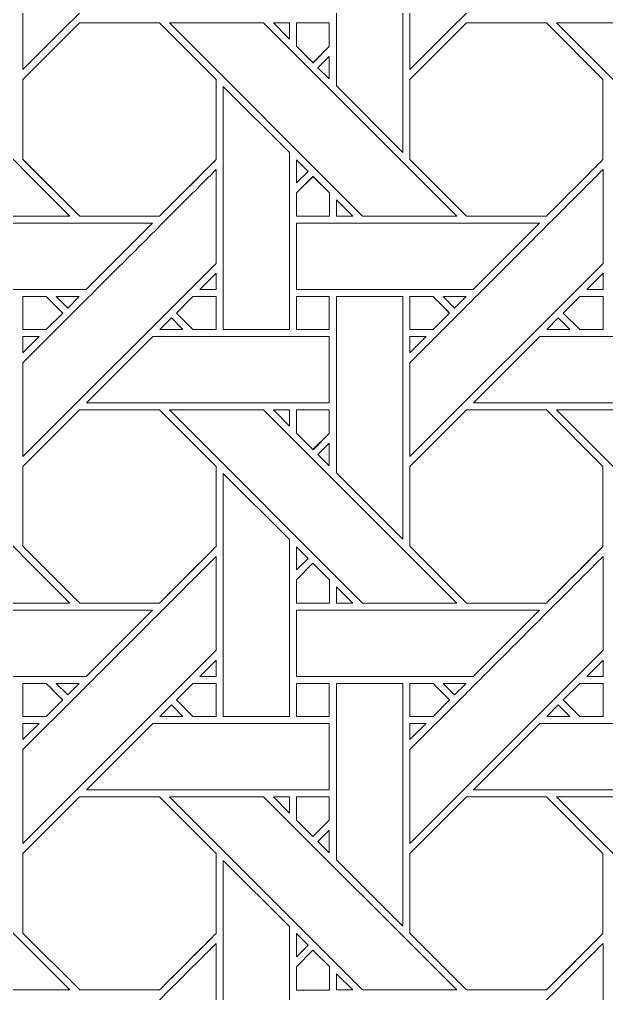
# Model space of a CAD drawing. Header units: inches. Extents: x 2.4 to 22.4, y -0.9 to 19.1.
# Drawn here: x 5.971 to 7.41, y 11.221 to 13.61 of the extents above; entities that cross this region are included whole.
import ezdxf

# ---------------------------------------------------------------- set-up
doc = ezdxf.new("R2010")
doc.units = ezdxf.units.IN
doc.header["$MEASUREMENT"] = 0
doc.layers.add('Design', color=7, linetype='Continuous', lineweight=0)

msp = doc.modelspace()

# ---------------------------------------------------------------- linework, layer by layer
at = {"layer": 'Design'}
for points, knots in [([(2.3829, 19.0948), (2.3829, 19.0948), (2.3829, -0.9052), (2.3829, -0.9052), (2.3829, -0.9052), (22.3829, -0.9052), (22.3829, -0.9052), (22.3829, -0.9052), (22.3829, 19.0948), (22.3829, 19.0948), (22.3829, 19.0948), (2.3829, 19.0948), (2.3829, 19.0948)], [0, 0, 0, 0, 1, 1, 1, 2, 2, 2, 3, 3, 3, 4, 4, 4, 4]), ([(3.3653, 18.1123), (3.3653, 18.1123), (3.3653, 0.0772), (3.3653, 0.0772), (3.3653, 0.0772), (21.4004, 0.0772), (21.4004, 0.0772), (21.4004, 0.0772), (21.4004, 18.1123), (21.4004, 18.1123), (21.4004, 18.1123), (3.3653, 18.1123), (3.3653, 18.1123)], [0, 0, 0, 0, 1, 1, 1, 2, 2, 2, 3, 3, 3, 4, 4, 4, 4]), ([(6.1154, 13.8528), (6.1567, 13.8939), (6.3965, 14.1338), (6.453, 14.1903), (6.453, 14.1903), (6.453, 13.9603), (6.453, 13.9603), (6.453, 13.9603), (5.9793, 13.4866), (5.9793, 13.4866), (5.9793, 13.4866), (5.9793, 13.7167), (5.9793, 13.7167), (5.9793, 13.7167), (6.1154, 13.8528), (6.1154, 13.8528)], [0, 0, 0, 0, 1, 1, 1, 2, 2, 2, 3, 3, 3, 4, 4, 4, 5, 5, 5, 5]), ([(7.0635, 13.8522), (7.1049, 13.8933), (7.3452, 14.1338), (7.4017, 14.1903), (7.4017, 14.1903), (7.4017, 13.9603), (7.4017, 13.9603), (7.4017, 13.9603), (6.928, 13.4866), (6.928, 13.4866), (6.928, 13.4866), (6.928, 13.7167), (6.928, 13.7167), (6.928, 13.7167), (7.0635, 13.8522), (7.0635, 13.8522)], [0, 0, 0, 0, 1, 1, 1, 2, 2, 2, 3, 3, 3, 4, 4, 4, 5, 5, 5, 5]), ([(6.9109, 13.8788), (6.9109, 13.8788), (6.9109, 13.2837), (6.9109, 13.2837), (6.9109, 13.2837), (6.748, 13.4466), (6.748, 13.4466), (6.748, 13.4466), (6.748, 13.8788), (6.748, 13.8788), (6.748, 13.8788), (6.9109, 13.8788), (6.9109, 13.8788)], [0, 0, 0, 0, 1, 1, 1, 2, 2, 2, 3, 3, 3, 4, 4, 4, 4]), ([(5.6207, 13.601), (5.6207, 13.601), (6.0943, 13.1273), (6.0943, 13.1273), (6.0943, 13.1273), (5.8633, 13.1273), (5.8633, 13.1273), (5.8633, 13.1273), (5.3897, 13.601), (5.3897, 13.601), (5.3897, 13.601), (5.6207, 13.601), (5.6207, 13.601)], [0, 0, 0, 0, 1, 1, 1, 2, 2, 2, 3, 3, 3, 4, 4, 4, 4]), ([(6.1179, 13.601), (6.1179, 13.601), (6.3142, 13.601), (6.3142, 13.601), (6.3142, 13.601), (6.4528, 13.4623), (6.4528, 13.4623), (6.4528, 13.4623), (6.4528, 13.2661), (6.4528, 13.2661), (6.435, 13.2482), (6.3231, 13.1364), (6.3141, 13.1274), (6.3141, 13.1274), (6.1184, 13.1274), (6.1184, 13.1274), (6.1184, 13.1274), (5.9792, 13.2667), (5.9792, 13.2667), (5.9792, 13.2667), (5.9792, 13.4623), (5.9792, 13.4623), (5.9792, 13.4623), (6.1179, 13.601), (6.1179, 13.601)], [0, 0, 0, 0, 1, 1, 1, 2, 2, 2, 3, 3, 3, 4, 4, 4, 5, 5, 5, 6, 6, 6, 7, 7, 7, 8, 8, 8, 8]), ([(5.9793, 13.4622), (5.9793, 13.4622), (6.1179, 13.601), (6.1179, 13.601), (6.1179, 13.601), (6.3142, 13.601), (6.3142, 13.601), (6.3142, 13.601), (6.453, 13.4622), (6.453, 13.4622), (6.453, 13.4622), (6.453, 13.266), (6.453, 13.266), (6.4353, 13.2482), (6.3233, 13.1364), (6.3143, 13.1273), (6.3143, 13.1273), (6.1186, 13.1273), (6.1186, 13.1273), (6.1186, 13.1273), (5.9793, 13.2666), (5.9793, 13.2666), (5.9793, 13.2666), (5.9793, 13.4622), (5.9793, 13.4622)], [0, 0, 0, 0, 1, 1, 1, 2, 2, 2, 3, 3, 3, 4, 4, 4, 5, 5, 5, 6, 6, 6, 7, 7, 7, 8, 8, 8, 8]), ([(6.5694, 13.601), (6.5694, 13.601), (7.043, 13.1273), (7.043, 13.1273), (7.043, 13.1273), (6.812, 13.1273), (6.812, 13.1273), (6.812, 13.1273), (6.3385, 13.601), (6.3385, 13.601), (6.3385, 13.601), (6.5694, 13.601), (6.5694, 13.601)], [0, 0, 0, 0, 1, 1, 1, 2, 2, 2, 3, 3, 3, 4, 4, 4, 4]), ([(6.633, 13.601), (6.633, 13.601), (6.633, 13.5611), (6.633, 13.5611), (6.633, 13.5611), (6.5935, 13.601), (6.5935, 13.601), (6.5935, 13.601), (6.633, 13.601), (6.633, 13.601)], [0, 0, 0, 0, 1, 1, 1, 2, 2, 2, 3, 3, 3, 3]), ([(6.7303, 13.601), (6.7303, 13.601), (6.7303, 13.5435), (6.7303, 13.5435), (6.7303, 13.5435), (6.6904, 13.5035), (6.6904, 13.5035), (6.6904, 13.5035), (6.65, 13.5438), (6.65, 13.5438), (6.65, 13.5438), (6.65, 13.601), (6.65, 13.601), (6.65, 13.601), (6.7303, 13.601), (6.7303, 13.601)], [0, 0, 0, 0, 1, 1, 1, 2, 2, 2, 3, 3, 3, 4, 4, 4, 5, 5, 5, 5]), ([(6.6905, 13.5034), (6.6905, 13.5034), (6.6502, 13.5438), (6.6502, 13.5438), (6.6502, 13.5438), (6.6502, 13.601), (6.6502, 13.601), (6.6502, 13.601), (6.7304, 13.601), (6.7304, 13.601), (6.7304, 13.601), (6.7304, 13.5434), (6.7304, 13.5434), (6.7304, 13.5434), (6.6905, 13.5034), (6.6905, 13.5034)], [0, 0, 0, 0, 1, 1, 1, 2, 2, 2, 3, 3, 3, 4, 4, 4, 5, 5, 5, 5]), ([(7.0667, 13.601), (7.0667, 13.601), (7.2629, 13.601), (7.2629, 13.601), (7.2629, 13.601), (7.4016, 13.4623), (7.4016, 13.4623), (7.4016, 13.4623), (7.4016, 13.2661), (7.4016, 13.2661), (7.3838, 13.2481), (7.2719, 13.1364), (7.2629, 13.1274), (7.2629, 13.1274), (7.0672, 13.1274), (7.0672, 13.1274), (7.0672, 13.1274), (6.928, 13.2666), (6.928, 13.2666), (6.928, 13.2666), (6.928, 13.4623), (6.928, 13.4623), (6.928, 13.4623), (7.0667, 13.601), (7.0667, 13.601)], [0, 0, 0, 0, 1, 1, 1, 2, 2, 2, 3, 3, 3, 4, 4, 4, 5, 5, 5, 6, 6, 6, 7, 7, 7, 8, 8, 8, 8]), ([(6.928, 13.4623), (6.928, 13.4623), (7.0667, 13.601), (7.0667, 13.601), (7.0667, 13.601), (7.2629, 13.601), (7.2629, 13.601), (7.2629, 13.601), (7.4016, 13.4623), (7.4016, 13.4623), (7.4016, 13.4623), (7.4016, 13.2661), (7.4016, 13.2661), (7.3838, 13.2481), (7.2719, 13.1363), (7.2629, 13.1274), (7.2629, 13.1274), (7.0672, 13.1274), (7.0672, 13.1274), (7.0672, 13.1274), (6.928, 13.2666), (6.928, 13.2666), (6.928, 13.2666), (6.928, 13.4623), (6.928, 13.4623)], [0, 0, 0, 0, 1, 1, 1, 2, 2, 2, 3, 3, 3, 4, 4, 4, 5, 5, 5, 6, 6, 6, 7, 7, 7, 8, 8, 8, 8]), ([(7.5181, 13.601), (7.5181, 13.601), (7.9918, 13.1273), (7.9918, 13.1273), (7.9918, 13.1273), (7.7607, 13.1273), (7.7607, 13.1273), (7.7607, 13.1273), (7.2872, 13.601), (7.2872, 13.601), (7.2872, 13.601), (7.5181, 13.601), (7.5181, 13.601)], [0, 0, 0, 0, 1, 1, 1, 2, 2, 2, 3, 3, 3, 4, 4, 4, 4]), ([(6.7304, 13.5191), (6.7304, 13.5191), (6.7304, 13.464), (6.7304, 13.464), (6.7304, 13.464), (6.7027, 13.4913), (6.7027, 13.4913), (6.7027, 13.4913), (6.7304, 13.5191), (6.7304, 13.5191)], [0, 0, 0, 0, 1, 1, 1, 2, 2, 2, 3, 3, 3, 3]), ([(6.6329, 12.8493), (6.6329, 12.8493), (6.4701, 12.8493), (6.4701, 12.8493), (6.4701, 12.8493), (6.4701, 13.4452), (6.4701, 13.4452), (6.4701, 13.4452), (6.6329, 13.283), (6.6329, 13.283), (6.6329, 13.283), (6.6329, 12.8493), (6.6329, 12.8493)], [0, 0, 0, 0, 1, 1, 1, 2, 2, 2, 3, 3, 3, 4, 4, 4, 4]), ([(6.6502, 13.2088), (6.6502, 13.2088), (6.6502, 13.2655), (6.6502, 13.2655), (6.6502, 13.2655), (6.6784, 13.2369), (6.6784, 13.2369), (6.6784, 13.2369), (6.6502, 13.2088), (6.6502, 13.2088)], [0, 0, 0, 0, 1, 1, 1, 2, 2, 2, 3, 3, 3, 3]), ([(6.1154, 12.904), (6.1567, 12.9451), (6.3965, 13.1851), (6.453, 13.2416), (6.453, 13.2416), (6.453, 13.0116), (6.453, 13.0116), (6.453, 13.0116), (5.9793, 12.5379), (5.9793, 12.5379), (5.9793, 12.5379), (5.9793, 12.768), (5.9793, 12.768), (5.9793, 12.768), (6.1154, 12.904), (6.1154, 12.904)], [0, 0, 0, 0, 1, 1, 1, 2, 2, 2, 3, 3, 3, 4, 4, 4, 5, 5, 5, 5]), ([(7.0635, 12.9035), (7.1049, 12.9446), (7.3452, 13.185), (7.4017, 13.2416), (7.4017, 13.2416), (7.4017, 13.0116), (7.4017, 13.0116), (7.4017, 13.0116), (6.928, 12.5379), (6.928, 12.5379), (6.928, 12.5379), (6.928, 12.768), (6.928, 12.768), (6.928, 12.768), (7.0635, 12.9035), (7.0635, 12.9035)], [0, 0, 0, 0, 1, 1, 1, 2, 2, 2, 3, 3, 3, 4, 4, 4, 5, 5, 5, 5]), ([(6.6501, 13.1272), (6.6501, 13.1272), (6.6501, 13.1845), (6.6501, 13.1845), (6.6501, 13.1845), (6.6904, 13.2248), (6.6904, 13.2248), (6.6904, 13.2248), (6.7307, 13.1845), (6.7307, 13.1845), (6.7307, 13.1845), (6.7307, 13.1272), (6.7307, 13.1272), (6.7307, 13.1272), (6.6501, 13.1272), (6.6501, 13.1272)], [0, 0, 0, 0, 1, 1, 1, 2, 2, 2, 3, 3, 3, 4, 4, 4, 5, 5, 5, 5]), ([(6.6905, 13.2247), (6.6905, 13.2247), (6.7308, 13.1844), (6.7308, 13.1844), (6.7308, 13.1844), (6.7308, 13.1271), (6.7308, 13.1271), (6.7308, 13.1271), (6.6502, 13.1271), (6.6502, 13.1271), (6.6502, 13.1271), (6.6502, 13.1844), (6.6502, 13.1844), (6.6502, 13.1844), (6.6905, 13.2247), (6.6905, 13.2247)], [0, 0, 0, 0, 1, 1, 1, 2, 2, 2, 3, 3, 3, 4, 4, 4, 5, 5, 5, 5]), ([(6.7481, 13.1273), (6.7481, 13.1273), (6.7481, 13.1671), (6.7481, 13.1671), (6.7481, 13.1671), (6.7878, 13.1273), (6.7878, 13.1273), (6.7878, 13.1273), (6.7481, 13.1273), (6.7481, 13.1273)], [0, 0, 0, 0, 1, 1, 1, 2, 2, 2, 3, 3, 3, 3]), ([(5.7015, 12.9474), (5.7015, 12.9474), (5.7015, 13.1101), (5.7015, 13.1101), (5.7015, 13.1101), (6.2972, 13.1101), (6.2972, 13.1101), (6.2972, 13.1101), (6.1344, 12.9474), (6.1344, 12.9474), (6.1344, 12.9474), (5.7015, 12.9474), (5.7015, 12.9474)], [0, 0, 0, 0, 1, 1, 1, 2, 2, 2, 3, 3, 3, 4, 4, 4, 4]), ([(6.6502, 12.9474), (6.6502, 12.9474), (6.6502, 13.1101), (6.6502, 13.1101), (6.6502, 13.1101), (7.2459, 13.1101), (7.2459, 13.1101), (7.2459, 13.1101), (7.0831, 12.9474), (7.0831, 12.9474), (7.0831, 12.9474), (6.6502, 12.9474), (6.6502, 12.9474)], [0, 0, 0, 0, 1, 1, 1, 2, 2, 2, 3, 3, 3, 4, 4, 4, 4]), ([(6.4132, 12.9474), (6.4132, 12.9474), (6.453, 12.9872), (6.453, 12.9872), (6.453, 12.9872), (6.453, 12.9474), (6.453, 12.9474), (6.453, 12.9474), (6.4132, 12.9474), (6.4132, 12.9474)], [0, 0, 0, 0, 1, 1, 1, 2, 2, 2, 3, 3, 3, 3]), ([(7.3619, 12.9474), (7.3619, 12.9474), (7.4017, 12.9872), (7.4017, 12.9872), (7.4017, 12.9872), (7.4017, 12.9474), (7.4017, 12.9474), (7.4017, 12.9474), (7.3619, 12.9474), (7.3619, 12.9474)], [0, 0, 0, 0, 1, 1, 1, 2, 2, 2, 3, 3, 3, 3]), ([(6.0363, 12.9301), (6.0414, 12.925), (6.0722, 12.8942), (6.0766, 12.8898), (6.0766, 12.8898), (6.0362, 12.8494), (6.0362, 12.8494), (6.0362, 12.8494), (5.9792, 12.8494), (5.9792, 12.8494), (5.9792, 12.8494), (5.9792, 12.9301), (5.9792, 12.9301), (5.9792, 12.9301), (6.0363, 12.9301), (6.0363, 12.9301)], [0, 0, 0, 0, 1, 1, 1, 2, 2, 2, 3, 3, 3, 4, 4, 4, 5, 5, 5, 5]), ([(6.0766, 12.8898), (6.0766, 12.8898), (6.0362, 12.8494), (6.0362, 12.8494), (6.0362, 12.8494), (5.9792, 12.8494), (5.9792, 12.8494), (5.9792, 12.8494), (5.9792, 12.9301), (5.9792, 12.9301), (5.9792, 12.9301), (6.0363, 12.9301), (6.0363, 12.9301), (6.0416, 12.9249), (6.0723, 12.8941), (6.0766, 12.8898)], [0, 0, 0, 0, 1, 1, 1, 2, 2, 2, 3, 3, 3, 4, 4, 4, 5, 5, 5, 5]), ([(6.0607, 12.9301), (6.0607, 12.9301), (6.1172, 12.9301), (6.1172, 12.9301), (6.1172, 12.9301), (6.0889, 12.9019), (6.0889, 12.9019), (6.0889, 12.9019), (6.0607, 12.9301), (6.0607, 12.9301)], [0, 0, 0, 0, 1, 1, 1, 2, 2, 2, 3, 3, 3, 3]), ([(6.3958, 12.8494), (6.3958, 12.8494), (6.3554, 12.8897), (6.3554, 12.8897), (6.3554, 12.8897), (6.3959, 12.9302), (6.3959, 12.9302), (6.3959, 12.9302), (6.4529, 12.9302), (6.4529, 12.9302), (6.4529, 12.9302), (6.4529, 12.8494), (6.4529, 12.8494), (6.4529, 12.8494), (6.3958, 12.8494), (6.3958, 12.8494)], [0, 0, 0, 0, 1, 1, 1, 2, 2, 2, 3, 3, 3, 4, 4, 4, 5, 5, 5, 5]), ([(6.3554, 12.8897), (6.3554, 12.8897), (6.3959, 12.9302), (6.3959, 12.9302), (6.3959, 12.9302), (6.4529, 12.9302), (6.4529, 12.9302), (6.4529, 12.9302), (6.4529, 12.8494), (6.4529, 12.8494), (6.4529, 12.8494), (6.3958, 12.8494), (6.3958, 12.8494), (6.3958, 12.8494), (6.3554, 12.8897), (6.3554, 12.8897)], [0, 0, 0, 0, 1, 1, 1, 2, 2, 2, 3, 3, 3, 4, 4, 4, 5, 5, 5, 5]), ([(6.6501, 12.9301), (6.6501, 12.9301), (6.7304, 12.9301), (6.7304, 12.9301), (6.7304, 12.9301), (6.7304, 12.8494), (6.7304, 12.8494), (6.7304, 12.8494), (6.6501, 12.8494), (6.6501, 12.8494), (6.6501, 12.8494), (6.6501, 12.9301), (6.6501, 12.9301)], [0, 0, 0, 0, 1, 1, 1, 2, 2, 2, 3, 3, 3, 4, 4, 4, 4]), ([(6.7304, 12.9301), (6.7304, 12.9301), (6.7304, 12.8494), (6.7304, 12.8494), (6.7304, 12.8494), (6.6501, 12.8494), (6.6501, 12.8494), (6.6501, 12.8494), (6.6501, 12.9301), (6.6501, 12.9301), (6.6501, 12.9301), (6.7304, 12.9301), (6.7304, 12.9301)], [0, 0, 0, 0, 1, 1, 1, 2, 2, 2, 3, 3, 3, 4, 4, 4, 4]), ([(6.9109, 12.9301), (6.9109, 12.9301), (6.9109, 12.335), (6.9109, 12.335), (6.9109, 12.335), (6.748, 12.4979), (6.748, 12.4979), (6.748, 12.4979), (6.748, 12.9301), (6.748, 12.9301), (6.748, 12.9301), (6.9109, 12.9301), (6.9109, 12.9301)], [0, 0, 0, 0, 1, 1, 1, 2, 2, 2, 3, 3, 3, 4, 4, 4, 4]), ([(6.985, 12.9301), (6.9902, 12.925), (7.021, 12.8942), (7.0254, 12.8898), (7.0254, 12.8898), (6.985, 12.8494), (6.985, 12.8494), (6.985, 12.8494), (6.928, 12.8494), (6.928, 12.8494), (6.928, 12.8494), (6.928, 12.9301), (6.928, 12.9301), (6.928, 12.9301), (6.985, 12.9301), (6.985, 12.9301)], [0, 0, 0, 0, 1, 1, 1, 2, 2, 2, 3, 3, 3, 4, 4, 4, 5, 5, 5, 5]), ([(7.0096, 12.9056), (7.0096, 12.9056), (7.0254, 12.8898), (7.0254, 12.8898), (7.0254, 12.8898), (6.985, 12.8494), (6.985, 12.8494), (6.985, 12.8494), (6.928, 12.8494), (6.928, 12.8494), (6.928, 12.8494), (6.928, 12.9301), (6.928, 12.9301), (6.928, 12.9301), (6.985, 12.9301), (6.985, 12.9301), (6.9904, 12.9248), (7.0003, 12.9149), (7.0096, 12.9056)], [0, 0, 0, 0, 1, 1, 1, 2, 2, 2, 3, 3, 3, 4, 4, 4, 5, 5, 5, 6, 6, 6, 6]), ([(7.0095, 12.9301), (7.0095, 12.9301), (7.0659, 12.9301), (7.0659, 12.9301), (7.0659, 12.9301), (7.0376, 12.9019), (7.0376, 12.9019), (7.0376, 12.9019), (7.0095, 12.9301), (7.0095, 12.9301)], [0, 0, 0, 0, 1, 1, 1, 2, 2, 2, 3, 3, 3, 3]), ([(7.3445, 12.8494), (7.3445, 12.8494), (7.3042, 12.8897), (7.3042, 12.8897), (7.3042, 12.8897), (7.3446, 12.9302), (7.3446, 12.9302), (7.3446, 12.9302), (7.4017, 12.9302), (7.4017, 12.9302), (7.4017, 12.9302), (7.4017, 12.8494), (7.4017, 12.8494), (7.4017, 12.8494), (7.3445, 12.8494), (7.3445, 12.8494)], [0, 0, 0, 0, 1, 1, 1, 2, 2, 2, 3, 3, 3, 4, 4, 4, 5, 5, 5, 5]), ([(7.3042, 12.8897), (7.3042, 12.8897), (7.3446, 12.9302), (7.3446, 12.9302), (7.3446, 12.9302), (7.4017, 12.9302), (7.4017, 12.9302), (7.4017, 12.9302), (7.4017, 12.8494), (7.4017, 12.8494), (7.4017, 12.8494), (7.3445, 12.8494), (7.3445, 12.8494), (7.3445, 12.8494), (7.3042, 12.8897), (7.3042, 12.8897)], [0, 0, 0, 0, 1, 1, 1, 2, 2, 2, 3, 3, 3, 4, 4, 4, 5, 5, 5, 5]), ([(6.3716, 12.8493), (6.3716, 12.8493), (6.3151, 12.8493), (6.3151, 12.8493), (6.3151, 12.8493), (6.3434, 12.8776), (6.3434, 12.8776), (6.3434, 12.8776), (6.3716, 12.8493), (6.3716, 12.8493)], [0, 0, 0, 0, 1, 1, 1, 2, 2, 2, 3, 3, 3, 3]), ([(7.3204, 12.8493), (7.3204, 12.8493), (7.2639, 12.8493), (7.2639, 12.8493), (7.2639, 12.8493), (7.2921, 12.8776), (7.2921, 12.8776), (7.2921, 12.8776), (7.3204, 12.8493), (7.3204, 12.8493)], [0, 0, 0, 0, 1, 1, 1, 2, 2, 2, 3, 3, 3, 3]), ([(6.0191, 12.8322), (6.0191, 12.8322), (5.9793, 12.7924), (5.9793, 12.7924), (5.9793, 12.7924), (5.9793, 12.8322), (5.9793, 12.8322), (5.9793, 12.8322), (6.0191, 12.8322), (6.0191, 12.8322)], [0, 0, 0, 0, 1, 1, 1, 2, 2, 2, 3, 3, 3, 3]), ([(6.298, 12.8322), (6.298, 12.8322), (6.7304, 12.8322), (6.7304, 12.8322), (6.7304, 12.8322), (6.7304, 12.6694), (6.7304, 12.6694), (6.7304, 12.6694), (6.1351, 12.6694), (6.1351, 12.6694), (6.1351, 12.6694), (6.298, 12.8322), (6.298, 12.8322)], [0, 0, 0, 0, 1, 1, 1, 2, 2, 2, 3, 3, 3, 4, 4, 4, 4]), ([(6.9679, 12.8322), (6.9679, 12.8322), (6.928, 12.7924), (6.928, 12.7924), (6.928, 12.7924), (6.928, 12.8322), (6.928, 12.8322), (6.928, 12.8322), (6.9679, 12.8322), (6.9679, 12.8322)], [0, 0, 0, 0, 1, 1, 1, 2, 2, 2, 3, 3, 3, 3]), ([(7.2467, 12.8322), (7.2467, 12.8322), (7.6792, 12.8322), (7.6792, 12.8322), (7.6792, 12.8322), (7.6792, 12.6694), (7.6792, 12.6694), (7.6792, 12.6694), (7.0839, 12.6694), (7.0839, 12.6694), (7.0839, 12.6694), (7.2467, 12.8322), (7.2467, 12.8322)], [0, 0, 0, 0, 1, 1, 1, 2, 2, 2, 3, 3, 3, 4, 4, 4, 4]), ([(5.6207, 12.6522), (5.6207, 12.6522), (6.0943, 12.1786), (6.0943, 12.1786), (6.0943, 12.1786), (5.8633, 12.1786), (5.8633, 12.1786), (5.8633, 12.1786), (5.3897, 12.6522), (5.3897, 12.6522), (5.3897, 12.6522), (5.6207, 12.6522), (5.6207, 12.6522)], [0, 0, 0, 0, 1, 1, 1, 2, 2, 2, 3, 3, 3, 4, 4, 4, 4]), ([(6.1179, 12.6523), (6.1179, 12.6523), (6.3142, 12.6523), (6.3142, 12.6523), (6.3142, 12.6523), (6.4529, 12.5135), (6.4529, 12.5135), (6.4529, 12.5135), (6.4529, 12.3173), (6.4529, 12.3173), (6.4351, 12.2994), (6.3232, 12.1877), (6.3143, 12.1787), (6.3143, 12.1787), (6.1185, 12.1787), (6.1185, 12.1787), (6.1185, 12.1787), (5.9792, 12.3179), (5.9792, 12.3179), (5.9792, 12.3179), (5.9792, 12.5136), (5.9792, 12.5136), (5.9792, 12.5136), (6.1179, 12.6523), (6.1179, 12.6523)], [0, 0, 0, 0, 1, 1, 1, 2, 2, 2, 3, 3, 3, 4, 4, 4, 5, 5, 5, 6, 6, 6, 7, 7, 7, 8, 8, 8, 8]), ([(5.9793, 12.5135), (5.9793, 12.5135), (6.1179, 12.6523), (6.1179, 12.6523), (6.1179, 12.6523), (6.3142, 12.6523), (6.3142, 12.6523), (6.3142, 12.6523), (6.4529, 12.5135), (6.4529, 12.5135), (6.4529, 12.5135), (6.4529, 12.3173), (6.4529, 12.3173), (6.435, 12.2993), (6.3232, 12.1876), (6.3143, 12.1787), (6.3143, 12.1787), (6.1185, 12.1787), (6.1185, 12.1787), (6.1185, 12.1787), (5.9793, 12.3178), (5.9793, 12.3178), (5.9793, 12.3178), (5.9793, 12.5135), (5.9793, 12.5135)], [0, 0, 0, 0, 1, 1, 1, 2, 2, 2, 3, 3, 3, 4, 4, 4, 5, 5, 5, 6, 6, 6, 7, 7, 7, 8, 8, 8, 8]), ([(6.5694, 12.6522), (6.5694, 12.6522), (7.043, 12.1786), (7.043, 12.1786), (7.043, 12.1786), (6.812, 12.1786), (6.812, 12.1786), (6.812, 12.1786), (6.3385, 12.6522), (6.3385, 12.6522), (6.3385, 12.6522), (6.5694, 12.6522), (6.5694, 12.6522)], [0, 0, 0, 0, 1, 1, 1, 2, 2, 2, 3, 3, 3, 4, 4, 4, 4]), ([(6.633, 12.6522), (6.633, 12.6522), (6.633, 12.6124), (6.633, 12.6124), (6.633, 12.6124), (6.5935, 12.6522), (6.5935, 12.6522), (6.5935, 12.6522), (6.633, 12.6522), (6.633, 12.6522)], [0, 0, 0, 0, 1, 1, 1, 2, 2, 2, 3, 3, 3, 3]), ([(6.7304, 12.6523), (6.7304, 12.6523), (6.7304, 12.5947), (6.7304, 12.5947), (6.7304, 12.5947), (6.6904, 12.5548), (6.6904, 12.5548), (6.6904, 12.5548), (6.6501, 12.5951), (6.6501, 12.5951), (6.6501, 12.5951), (6.6501, 12.6523), (6.6501, 12.6523), (6.6501, 12.6523), (6.7304, 12.6523), (6.7304, 12.6523)], [0, 0, 0, 0, 1, 1, 1, 2, 2, 2, 3, 3, 3, 4, 4, 4, 5, 5, 5, 5]), ([(6.6905, 12.5547), (6.6905, 12.5547), (6.6501, 12.5951), (6.6501, 12.5951), (6.6501, 12.5951), (6.6501, 12.6523), (6.6501, 12.6523), (6.6501, 12.6523), (6.7304, 12.6523), (6.7304, 12.6523), (6.7304, 12.6523), (6.7304, 12.5947), (6.7304, 12.5947), (6.7304, 12.5947), (6.6905, 12.5547), (6.6905, 12.5547)], [0, 0, 0, 0, 1, 1, 1, 2, 2, 2, 3, 3, 3, 4, 4, 4, 5, 5, 5, 5]), ([(7.0667, 12.6523), (7.0667, 12.6523), (7.2629, 12.6523), (7.2629, 12.6523), (7.2629, 12.6523), (7.4016, 12.5135), (7.4016, 12.5135), (7.4016, 12.5135), (7.4016, 12.3173), (7.4016, 12.3173), (7.3838, 12.2994), (7.2719, 12.1876), (7.2629, 12.1786), (7.2629, 12.1786), (7.0672, 12.1786), (7.0672, 12.1786), (7.0672, 12.1786), (6.928, 12.3179), (6.928, 12.3179), (6.928, 12.3179), (6.928, 12.5135), (6.928, 12.5135), (6.928, 12.5135), (7.0667, 12.6523), (7.0667, 12.6523)], [0, 0, 0, 0, 1, 1, 1, 2, 2, 2, 3, 3, 3, 4, 4, 4, 5, 5, 5, 6, 6, 6, 7, 7, 7, 8, 8, 8, 8]), ([(6.928, 12.5135), (6.928, 12.5135), (7.0667, 12.6523), (7.0667, 12.6523), (7.0667, 12.6523), (7.2629, 12.6523), (7.2629, 12.6523), (7.2629, 12.6523), (7.4016, 12.5135), (7.4016, 12.5135), (7.4016, 12.5135), (7.4016, 12.3173), (7.4016, 12.3173), (7.3835, 12.2991), (7.2717, 12.1874), (7.2629, 12.1786), (7.2629, 12.1786), (7.0672, 12.1786), (7.0672, 12.1786), (7.0672, 12.1786), (6.928, 12.3179), (6.928, 12.3179), (6.928, 12.3179), (6.928, 12.5135), (6.928, 12.5135)], [0, 0, 0, 0, 1, 1, 1, 2, 2, 2, 3, 3, 3, 4, 4, 4, 5, 5, 5, 6, 6, 6, 7, 7, 7, 8, 8, 8, 8]), ([(7.5181, 12.6522), (7.5181, 12.6522), (7.9918, 12.1786), (7.9918, 12.1786), (7.9918, 12.1786), (7.7607, 12.1786), (7.7607, 12.1786), (7.7607, 12.1786), (7.2872, 12.6522), (7.2872, 12.6522), (7.2872, 12.6522), (7.5181, 12.6522), (7.5181, 12.6522)], [0, 0, 0, 0, 1, 1, 1, 2, 2, 2, 3, 3, 3, 4, 4, 4, 4]), ([(6.7304, 12.5704), (6.7304, 12.5704), (6.7304, 12.5152), (6.7304, 12.5152), (6.7304, 12.5152), (6.7027, 12.5426), (6.7027, 12.5426), (6.7027, 12.5426), (6.7304, 12.5704), (6.7304, 12.5704)], [0, 0, 0, 0, 1, 1, 1, 2, 2, 2, 3, 3, 3, 3]), ([(6.6329, 11.9006), (6.6329, 11.9006), (6.4701, 11.9006), (6.4701, 11.9006), (6.4701, 11.9006), (6.4701, 12.4964), (6.4701, 12.4964), (6.4701, 12.4964), (6.6329, 12.3343), (6.6329, 12.3343), (6.6329, 12.3343), (6.6329, 11.9006), (6.6329, 11.9006)], [0, 0, 0, 0, 1, 1, 1, 2, 2, 2, 3, 3, 3, 4, 4, 4, 4]), ([(6.6502, 12.26), (6.6502, 12.26), (6.6502, 12.3168), (6.6502, 12.3168), (6.6502, 12.3168), (6.6784, 12.2882), (6.6784, 12.2882), (6.6784, 12.2882), (6.6502, 12.26), (6.6502, 12.26)], [0, 0, 0, 0, 1, 1, 1, 2, 2, 2, 3, 3, 3, 3]), ([(6.1161, 11.9561), (6.1654, 12.0051), (6.3976, 12.2374), (6.453, 12.2929), (6.453, 12.2929), (6.453, 12.0628), (6.453, 12.0628), (6.453, 12.0628), (5.9793, 11.5892), (5.9793, 11.5892), (5.9793, 11.5892), (5.9793, 11.8193), (5.9793, 11.8193), (5.9793, 11.8193), (6.1161, 11.9561), (6.1161, 11.9561)], [0, 0, 0, 0, 1, 1, 1, 2, 2, 2, 3, 3, 3, 4, 4, 4, 5, 5, 5, 5]), ([(7.0643, 11.9555), (7.1136, 12.0046), (7.3462, 12.2374), (7.4017, 12.2929), (7.4017, 12.2929), (7.4017, 12.0628), (7.4017, 12.0628), (7.4017, 12.0628), (6.928, 11.5892), (6.928, 11.5892), (6.928, 11.5892), (6.928, 11.8193), (6.928, 11.8193), (6.928, 11.8193), (7.0643, 11.9555), (7.0643, 11.9555)], [0, 0, 0, 0, 1, 1, 1, 2, 2, 2, 3, 3, 3, 4, 4, 4, 5, 5, 5, 5]), ([(6.6501, 12.1784), (6.6501, 12.1784), (6.6501, 12.2357), (6.6501, 12.2357), (6.6501, 12.2357), (6.6904, 12.276), (6.6904, 12.276), (6.6904, 12.276), (6.7307, 12.2357), (6.7307, 12.2357), (6.7307, 12.2357), (6.7307, 12.1784), (6.7307, 12.1784), (6.7307, 12.1784), (6.6501, 12.1784), (6.6501, 12.1784)], [0, 0, 0, 0, 1, 1, 1, 2, 2, 2, 3, 3, 3, 4, 4, 4, 5, 5, 5, 5]), ([(6.6904, 12.276), (6.6904, 12.276), (6.7308, 12.2357), (6.7308, 12.2357), (6.7308, 12.2357), (6.7308, 12.1784), (6.7308, 12.1784), (6.7308, 12.1784), (6.6502, 12.1784), (6.6502, 12.1784), (6.6502, 12.1784), (6.6502, 12.2356), (6.6502, 12.2356), (6.6502, 12.2356), (6.6904, 12.276), (6.6904, 12.276)], [0, 0, 0, 0, 1, 1, 1, 2, 2, 2, 3, 3, 3, 4, 4, 4, 5, 5, 5, 5]), ([(6.7481, 12.1786), (6.7481, 12.1786), (6.7481, 12.2184), (6.7481, 12.2184), (6.7481, 12.2184), (6.7878, 12.1786), (6.7878, 12.1786), (6.7878, 12.1786), (6.7481, 12.1786), (6.7481, 12.1786)], [0, 0, 0, 0, 1, 1, 1, 2, 2, 2, 3, 3, 3, 3]), ([(5.7015, 11.9986), (5.7015, 11.9986), (5.7015, 12.1613), (5.7015, 12.1613), (5.7015, 12.1613), (6.2972, 12.1613), (6.2972, 12.1613), (6.2972, 12.1613), (6.1344, 11.9986), (6.1344, 11.9986), (6.1344, 11.9986), (5.7015, 11.9986), (5.7015, 11.9986)], [0, 0, 0, 0, 1, 1, 1, 2, 2, 2, 3, 3, 3, 4, 4, 4, 4]), ([(6.6502, 11.9986), (6.6502, 11.9986), (6.6502, 12.1613), (6.6502, 12.1613), (6.6502, 12.1613), (7.2459, 12.1613), (7.2459, 12.1613), (7.2459, 12.1613), (7.0832, 11.9986), (7.0832, 11.9986), (7.0832, 11.9986), (6.6502, 11.9986), (6.6502, 11.9986)], [0, 0, 0, 0, 1, 1, 1, 2, 2, 2, 3, 3, 3, 4, 4, 4, 4]), ([(6.4132, 11.9987), (6.4132, 11.9987), (6.453, 12.0384), (6.453, 12.0384), (6.453, 12.0384), (6.453, 11.9987), (6.453, 11.9987), (6.453, 11.9987), (6.4132, 11.9987), (6.4132, 11.9987)], [0, 0, 0, 0, 1, 1, 1, 2, 2, 2, 3, 3, 3, 3]), ([(7.3619, 11.9987), (7.3619, 11.9987), (7.4017, 12.0384), (7.4017, 12.0384), (7.4017, 12.0384), (7.4017, 11.9987), (7.4017, 11.9987), (7.4017, 11.9987), (7.3619, 11.9987), (7.3619, 11.9987)], [0, 0, 0, 0, 1, 1, 1, 2, 2, 2, 3, 3, 3, 3]), ([(6.0363, 11.9814), (6.0414, 11.9763), (6.0722, 11.9455), (6.0766, 11.9411), (6.0766, 11.9411), (6.0362, 11.9006), (6.0362, 11.9006), (6.0362, 11.9006), (5.9792, 11.9006), (5.9792, 11.9006), (5.9792, 11.9006), (5.9792, 11.9814), (5.9792, 11.9814), (5.9792, 11.9814), (6.0363, 11.9814), (6.0363, 11.9814)], [0, 0, 0, 0, 1, 1, 1, 2, 2, 2, 3, 3, 3, 4, 4, 4, 5, 5, 5, 5]), ([(6.0613, 11.9564), (6.0671, 11.9506), (6.0726, 11.9451), (6.0766, 11.9411), (6.0766, 11.9411), (6.0362, 11.9006), (6.0362, 11.9006), (6.0362, 11.9006), (5.9792, 11.9006), (5.9792, 11.9006), (5.9792, 11.9006), (5.9792, 11.9814), (5.9792, 11.9814), (5.9792, 11.9814), (6.0363, 11.9814), (6.0363, 11.9814), (6.0418, 11.976), (6.0519, 11.9659), (6.0613, 11.9564)], [0, 0, 0, 0, 1, 1, 1, 2, 2, 2, 3, 3, 3, 4, 4, 4, 5, 5, 5, 6, 6, 6, 6]), ([(6.0607, 11.9814), (6.0607, 11.9814), (6.1172, 11.9814), (6.1172, 11.9814), (6.1172, 11.9814), (6.0889, 11.9532), (6.0889, 11.9532), (6.0889, 11.9532), (6.0607, 11.9814), (6.0607, 11.9814)], [0, 0, 0, 0, 1, 1, 1, 2, 2, 2, 3, 3, 3, 3]), ([(6.3958, 11.9006), (6.3958, 11.9006), (6.3554, 11.941), (6.3554, 11.941), (6.3554, 11.941), (6.3959, 11.9814), (6.3959, 11.9814), (6.3959, 11.9814), (6.4529, 11.9814), (6.4529, 11.9814), (6.4529, 11.9814), (6.4529, 11.9006), (6.4529, 11.9006), (6.4529, 11.9006), (6.3958, 11.9006), (6.3958, 11.9006)], [0, 0, 0, 0, 1, 1, 1, 2, 2, 2, 3, 3, 3, 4, 4, 4, 5, 5, 5, 5]), ([(6.3554, 11.941), (6.3554, 11.941), (6.3959, 11.9814), (6.3959, 11.9814), (6.3959, 11.9814), (6.4529, 11.9814), (6.4529, 11.9814), (6.4529, 11.9814), (6.4529, 11.9006), (6.4529, 11.9006), (6.4529, 11.9006), (6.3958, 11.9006), (6.3958, 11.9006), (6.3958, 11.9006), (6.3554, 11.941), (6.3554, 11.941)], [0, 0, 0, 0, 1, 1, 1, 2, 2, 2, 3, 3, 3, 4, 4, 4, 5, 5, 5, 5]), ([(6.6501, 11.9814), (6.6501, 11.9814), (6.7304, 11.9814), (6.7304, 11.9814), (6.7304, 11.9814), (6.7304, 11.9006), (6.7304, 11.9006), (6.7304, 11.9006), (6.6501, 11.9006), (6.6501, 11.9006), (6.6501, 11.9006), (6.6501, 11.9814), (6.6501, 11.9814)], [0, 0, 0, 0, 1, 1, 1, 2, 2, 2, 3, 3, 3, 4, 4, 4, 4]), ([(6.7304, 11.9814), (6.7304, 11.9814), (6.7304, 11.9006), (6.7304, 11.9006), (6.7304, 11.9006), (6.6501, 11.9006), (6.6501, 11.9006), (6.6501, 11.9006), (6.6501, 11.9814), (6.6501, 11.9814), (6.6501, 11.9814), (6.7304, 11.9814), (6.7304, 11.9814)], [0, 0, 0, 0, 1, 1, 1, 2, 2, 2, 3, 3, 3, 4, 4, 4, 4]), ([(6.9109, 11.9814), (6.9109, 11.9814), (6.9109, 11.3863), (6.9109, 11.3863), (6.9109, 11.3863), (6.748, 11.5492), (6.748, 11.5492), (6.748, 11.5492), (6.748, 11.9814), (6.748, 11.9814), (6.748, 11.9814), (6.9109, 11.9814), (6.9109, 11.9814)], [0, 0, 0, 0, 1, 1, 1, 2, 2, 2, 3, 3, 3, 4, 4, 4, 4]), ([(6.985, 11.9814), (6.9902, 11.9763), (7.021, 11.9455), (7.0254, 11.9411), (7.0254, 11.9411), (6.985, 11.9006), (6.985, 11.9006), (6.985, 11.9006), (6.928, 11.9006), (6.928, 11.9006), (6.928, 11.9006), (6.928, 11.9814), (6.928, 11.9814), (6.928, 11.9814), (6.985, 11.9814), (6.985, 11.9814)], [0, 0, 0, 0, 1, 1, 1, 2, 2, 2, 3, 3, 3, 4, 4, 4, 5, 5, 5, 5]), ([(7.0096, 11.9569), (7.0155, 11.9509), (7.0212, 11.9452), (7.0254, 11.9411), (7.0254, 11.9411), (6.985, 11.9006), (6.985, 11.9006), (6.985, 11.9006), (6.928, 11.9006), (6.928, 11.9006), (6.928, 11.9006), (6.928, 11.9814), (6.928, 11.9814), (6.928, 11.9814), (6.985, 11.9814), (6.985, 11.9814), (6.9904, 11.9761), (7.0003, 11.9662), (7.0096, 11.9569)], [0, 0, 0, 0, 1, 1, 1, 2, 2, 2, 3, 3, 3, 4, 4, 4, 5, 5, 5, 6, 6, 6, 6]), ([(7.0095, 11.9814), (7.0095, 11.9814), (7.0659, 11.9814), (7.0659, 11.9814), (7.0659, 11.9814), (7.0376, 11.9532), (7.0376, 11.9532), (7.0376, 11.9532), (7.0095, 11.9814), (7.0095, 11.9814)], [0, 0, 0, 0, 1, 1, 1, 2, 2, 2, 3, 3, 3, 3]), ([(7.3445, 11.9006), (7.3445, 11.9006), (7.3042, 11.941), (7.3042, 11.941), (7.3042, 11.941), (7.3446, 11.9814), (7.3446, 11.9814), (7.3446, 11.9814), (7.4017, 11.9814), (7.4017, 11.9814), (7.4017, 11.9814), (7.4017, 11.9006), (7.4017, 11.9006), (7.4017, 11.9006), (7.3445, 11.9006), (7.3445, 11.9006)], [0, 0, 0, 0, 1, 1, 1, 2, 2, 2, 3, 3, 3, 4, 4, 4, 5, 5, 5, 5]), ([(7.3042, 11.941), (7.3042, 11.941), (7.3446, 11.9814), (7.3446, 11.9814), (7.3446, 11.9814), (7.4017, 11.9814), (7.4017, 11.9814), (7.4017, 11.9814), (7.4017, 11.9006), (7.4017, 11.9006), (7.4017, 11.9006), (7.3445, 11.9006), (7.3445, 11.9006), (7.3445, 11.9006), (7.3042, 11.941), (7.3042, 11.941)], [0, 0, 0, 0, 1, 1, 1, 2, 2, 2, 3, 3, 3, 4, 4, 4, 5, 5, 5, 5]), ([(6.3716, 11.9006), (6.3716, 11.9006), (6.3151, 11.9006), (6.3151, 11.9006), (6.3151, 11.9006), (6.3434, 11.9289), (6.3434, 11.9289), (6.3434, 11.9289), (6.3716, 11.9006), (6.3716, 11.9006)], [0, 0, 0, 0, 1, 1, 1, 2, 2, 2, 3, 3, 3, 3]), ([(7.3204, 11.9006), (7.3204, 11.9006), (7.2639, 11.9006), (7.2639, 11.9006), (7.2639, 11.9006), (7.2921, 11.9289), (7.2921, 11.9289), (7.2921, 11.9289), (7.3204, 11.9006), (7.3204, 11.9006)], [0, 0, 0, 0, 1, 1, 1, 2, 2, 2, 3, 3, 3, 3]), ([(6.0191, 11.8835), (6.0191, 11.8835), (5.9793, 11.8436), (5.9793, 11.8436), (5.9793, 11.8436), (5.9793, 11.8835), (5.9793, 11.8835), (5.9793, 11.8835), (6.0191, 11.8835), (6.0191, 11.8835)], [0, 0, 0, 0, 1, 1, 1, 2, 2, 2, 3, 3, 3, 3]), ([(6.298, 11.8835), (6.298, 11.8835), (6.7304, 11.8835), (6.7304, 11.8835), (6.7304, 11.8835), (6.7304, 11.7206), (6.7304, 11.7206), (6.7304, 11.7206), (6.1351, 11.7206), (6.1351, 11.7206), (6.1351, 11.7206), (6.298, 11.8835), (6.298, 11.8835)], [0, 0, 0, 0, 1, 1, 1, 2, 2, 2, 3, 3, 3, 4, 4, 4, 4]), ([(6.9679, 11.8835), (6.9679, 11.8835), (6.928, 11.8436), (6.928, 11.8436), (6.928, 11.8436), (6.928, 11.8835), (6.928, 11.8835), (6.928, 11.8835), (6.9679, 11.8835), (6.9679, 11.8835)], [0, 0, 0, 0, 1, 1, 1, 2, 2, 2, 3, 3, 3, 3]), ([(7.2467, 11.8835), (7.2467, 11.8835), (7.6792, 11.8835), (7.6792, 11.8835), (7.6792, 11.8835), (7.6792, 11.7206), (7.6792, 11.7206), (7.6792, 11.7206), (7.0839, 11.7206), (7.0839, 11.7206), (7.0839, 11.7206), (7.2467, 11.8835), (7.2467, 11.8835)], [0, 0, 0, 0, 1, 1, 1, 2, 2, 2, 3, 3, 3, 4, 4, 4, 4]), ([(5.6207, 11.7035), (5.6207, 11.7035), (6.0943, 11.2299), (6.0943, 11.2299), (6.0943, 11.2299), (5.8633, 11.2299), (5.8633, 11.2299), (5.8633, 11.2299), (5.3897, 11.7035), (5.3897, 11.7035), (5.3897, 11.7035), (5.6207, 11.7035), (5.6207, 11.7035)], [0, 0, 0, 0, 1, 1, 1, 2, 2, 2, 3, 3, 3, 4, 4, 4, 4]), ([(6.1179, 11.7035), (6.1179, 11.7035), (6.3142, 11.7035), (6.3142, 11.7035), (6.3142, 11.7035), (6.4529, 11.5648), (6.4529, 11.5648), (6.4529, 11.5648), (6.4529, 11.3686), (6.4529, 11.3686), (6.4351, 11.3507), (6.3232, 11.2389), (6.3142, 11.2299), (6.3142, 11.2299), (6.1185, 11.2299), (6.1185, 11.2299), (6.1185, 11.2299), (5.9792, 11.3691), (5.9792, 11.3691), (5.9792, 11.3691), (5.9792, 11.5648), (5.9792, 11.5648), (5.9792, 11.5648), (6.1179, 11.7035), (6.1179, 11.7035)], [0, 0, 0, 0, 1, 1, 1, 2, 2, 2, 3, 3, 3, 4, 4, 4, 5, 5, 5, 6, 6, 6, 7, 7, 7, 8, 8, 8, 8]), ([(5.9792, 11.5648), (5.9792, 11.5648), (6.1179, 11.7035), (6.1179, 11.7035), (6.1179, 11.7035), (6.3142, 11.7035), (6.3142, 11.7035), (6.3142, 11.7035), (6.4529, 11.5648), (6.4529, 11.5648), (6.4529, 11.5648), (6.4529, 11.3686), (6.4529, 11.3686), (6.435, 11.3506), (6.3231, 11.2388), (6.3142, 11.2299), (6.3142, 11.2299), (6.1185, 11.2299), (6.1185, 11.2299), (6.1185, 11.2299), (5.9792, 11.3691), (5.9792, 11.3691), (5.9792, 11.3691), (5.9792, 11.5648), (5.9792, 11.5648)], [0, 0, 0, 0, 1, 1, 1, 2, 2, 2, 3, 3, 3, 4, 4, 4, 5, 5, 5, 6, 6, 6, 7, 7, 7, 8, 8, 8, 8]), ([(6.5694, 11.7035), (6.5694, 11.7035), (7.043, 11.2299), (7.043, 11.2299), (7.043, 11.2299), (6.812, 11.2299), (6.812, 11.2299), (6.812, 11.2299), (6.3385, 11.7035), (6.3385, 11.7035), (6.3385, 11.7035), (6.5694, 11.7035), (6.5694, 11.7035)], [0, 0, 0, 0, 1, 1, 1, 2, 2, 2, 3, 3, 3, 4, 4, 4, 4]), ([(6.633, 11.7035), (6.633, 11.7035), (6.633, 11.6637), (6.633, 11.6637), (6.633, 11.6637), (6.5935, 11.7035), (6.5935, 11.7035), (6.5935, 11.7035), (6.633, 11.7035), (6.633, 11.7035)], [0, 0, 0, 0, 1, 1, 1, 2, 2, 2, 3, 3, 3, 3]), ([(6.7304, 11.7035), (6.7304, 11.7035), (6.7304, 11.6459), (6.7304, 11.6459), (6.7304, 11.6459), (6.6904, 11.606), (6.6904, 11.606), (6.6904, 11.606), (6.6501, 11.6463), (6.6501, 11.6463), (6.6501, 11.6463), (6.6501, 11.7035), (6.6501, 11.7035), (6.6501, 11.7035), (6.7304, 11.7035), (6.7304, 11.7035)], [0, 0, 0, 0, 1, 1, 1, 2, 2, 2, 3, 3, 3, 4, 4, 4, 5, 5, 5, 5]), ([(6.6904, 11.606), (6.6904, 11.606), (6.6501, 11.6463), (6.6501, 11.6463), (6.6501, 11.6463), (6.6501, 11.7035), (6.6501, 11.7035), (6.6501, 11.7035), (6.7304, 11.7035), (6.7304, 11.7035), (6.7304, 11.7035), (6.7304, 11.6459), (6.7304, 11.6459), (6.7304, 11.6459), (6.6904, 11.606), (6.6904, 11.606)], [0, 0, 0, 0, 1, 1, 1, 2, 2, 2, 3, 3, 3, 4, 4, 4, 5, 5, 5, 5]), ([(7.0667, 11.7035), (7.0667, 11.7035), (7.2629, 11.7035), (7.2629, 11.7035), (7.2629, 11.7035), (7.4016, 11.5648), (7.4016, 11.5648), (7.4016, 11.5648), (7.4016, 11.3686), (7.4016, 11.3686), (7.3838, 11.3507), (7.2719, 11.2389), (7.2629, 11.2299), (7.2629, 11.2299), (7.0672, 11.2299), (7.0672, 11.2299), (7.0672, 11.2299), (6.928, 11.3691), (6.928, 11.3691), (6.928, 11.3691), (6.928, 11.5648), (6.928, 11.5648), (6.928, 11.5648), (7.0667, 11.7035), (7.0667, 11.7035)], [0, 0, 0, 0, 1, 1, 1, 2, 2, 2, 3, 3, 3, 4, 4, 4, 5, 5, 5, 6, 6, 6, 7, 7, 7, 8, 8, 8, 8]), ([(6.928, 11.5648), (6.928, 11.5648), (7.0667, 11.7035), (7.0667, 11.7035), (7.0667, 11.7035), (7.2629, 11.7035), (7.2629, 11.7035), (7.2629, 11.7035), (7.4016, 11.5648), (7.4016, 11.5648), (7.4016, 11.5648), (7.4016, 11.3686), (7.4016, 11.3686), (7.384, 11.3509), (7.2721, 11.2391), (7.2629, 11.2299), (7.2629, 11.2299), (7.0672, 11.2299), (7.0672, 11.2299), (7.0672, 11.2299), (6.928, 11.3691), (6.928, 11.3691), (6.928, 11.3691), (6.928, 11.5648), (6.928, 11.5648)], [0, 0, 0, 0, 1, 1, 1, 2, 2, 2, 3, 3, 3, 4, 4, 4, 5, 5, 5, 6, 6, 6, 7, 7, 7, 8, 8, 8, 8]), ([(7.5181, 11.7035), (7.5181, 11.7035), (7.9918, 11.2299), (7.9918, 11.2299), (7.9918, 11.2299), (7.7607, 11.2299), (7.7607, 11.2299), (7.7607, 11.2299), (7.2872, 11.7035), (7.2872, 11.7035), (7.2872, 11.7035), (7.5181, 11.7035), (7.5181, 11.7035)], [0, 0, 0, 0, 1, 1, 1, 2, 2, 2, 3, 3, 3, 4, 4, 4, 4]), ([(6.7304, 11.6217), (6.7304, 11.6217), (6.7304, 11.5665), (6.7304, 11.5665), (6.7304, 11.5665), (6.7027, 11.5939), (6.7027, 11.5939), (6.7027, 11.5939), (6.7304, 11.6217), (6.7304, 11.6217)], [0, 0, 0, 0, 1, 1, 1, 2, 2, 2, 3, 3, 3, 3]), ([(6.6329, 10.9519), (6.6329, 10.9519), (6.4701, 10.9519), (6.4701, 10.9519), (6.4701, 10.9519), (6.4701, 11.5477), (6.4701, 11.5477), (6.4701, 11.5477), (6.6329, 11.3855), (6.6329, 11.3855), (6.6329, 11.3855), (6.6329, 10.9519), (6.6329, 10.9519)], [0, 0, 0, 0, 1, 1, 1, 2, 2, 2, 3, 3, 3, 4, 4, 4, 4]), ([(6.6502, 11.3113), (6.6502, 11.3113), (6.6502, 11.3681), (6.6502, 11.3681), (6.6502, 11.3681), (6.6784, 11.3395), (6.6784, 11.3395), (6.6784, 11.3395), (6.6502, 11.3113), (6.6502, 11.3113)], [0, 0, 0, 0, 1, 1, 1, 2, 2, 2, 3, 3, 3, 3]), ([(6.1154, 11.0066), (6.1567, 11.0477), (6.3965, 11.2877), (6.453, 11.3441), (6.453, 11.3441), (6.453, 11.1141), (6.453, 11.1141), (6.453, 11.1141), (5.9793, 10.6404), (5.9793, 10.6404), (5.9793, 10.6404), (5.9793, 10.8705), (5.9793, 10.8705), (5.9793, 10.8705), (6.1154, 11.0066), (6.1154, 11.0066)], [0, 0, 0, 0, 1, 1, 1, 2, 2, 2, 3, 3, 3, 4, 4, 4, 5, 5, 5, 5]), ([(6.6501, 11.2297), (6.6501, 11.2297), (6.6501, 11.2869), (6.6501, 11.2869), (6.6501, 11.2869), (6.6904, 11.3273), (6.6904, 11.3273), (6.6904, 11.3273), (6.7308, 11.287), (6.7308, 11.287), (6.7308, 11.287), (6.7308, 11.2297), (6.7308, 11.2297), (6.7308, 11.2297), (6.6501, 11.2297), (6.6501, 11.2297)], [0, 0, 0, 0, 1, 1, 1, 2, 2, 2, 3, 3, 3, 4, 4, 4, 5, 5, 5, 5]), ([(6.6904, 11.3273), (6.6904, 11.3273), (6.7308, 11.287), (6.7308, 11.287), (6.7308, 11.287), (6.7308, 11.2297), (6.7308, 11.2297), (6.7308, 11.2297), (6.6501, 11.2297), (6.6501, 11.2297), (6.6501, 11.2297), (6.6501, 11.2869), (6.6501, 11.2869), (6.6501, 11.2869), (6.6904, 11.3273), (6.6904, 11.3273)], [0, 0, 0, 0, 1, 1, 1, 2, 2, 2, 3, 3, 3, 4, 4, 4, 5, 5, 5, 5]), ([(7.0635, 11.006), (7.1049, 11.0472), (7.3452, 11.2876), (7.4017, 11.3441), (7.4017, 11.3441), (7.4017, 11.1141), (7.4017, 11.1141), (7.4017, 11.1141), (6.928, 10.6404), (6.928, 10.6404), (6.928, 10.6404), (6.928, 10.8705), (6.928, 10.8705), (6.928, 10.8705), (7.0635, 11.006), (7.0635, 11.006)], [0, 0, 0, 0, 1, 1, 1, 2, 2, 2, 3, 3, 3, 4, 4, 4, 5, 5, 5, 5]), ([(6.7481, 11.2299), (6.7481, 11.2299), (6.7481, 11.2697), (6.7481, 11.2697), (6.7481, 11.2697), (6.7878, 11.2299), (6.7878, 11.2299), (6.7878, 11.2299), (6.7481, 11.2299), (6.7481, 11.2299)], [0, 0, 0, 0, 1, 1, 1, 2, 2, 2, 3, 3, 3, 3])]:
    msp.add_open_spline(points, degree=3, knots=knots, dxfattribs=at)

doc.saveas('drawing.dxf')
